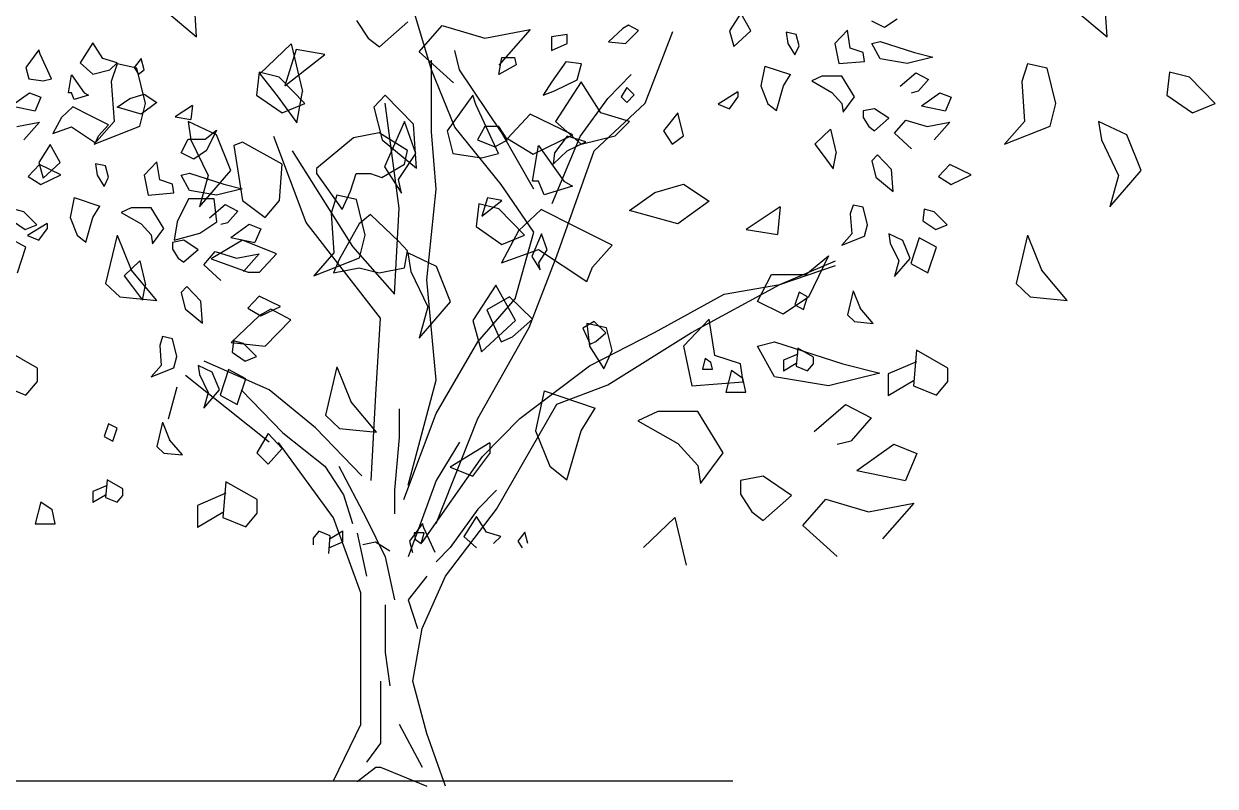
# Model space of a CAD drawing. Extents: x 325727 to 327590, y 63665 to 64664.
# Drawn here: x 326909 to 327564, y 63671 to 64090 of the extents above; entities that cross this region are included whole.
import ezdxf

# ---------------------------------------------------------------- set-up
doc = ezdxf.new("R2010")
doc.units = 0
doc.header["$MEASUREMENT"] = 0
doc.layers.get('0').update_dxf_attribs({"linetype": 'CONTINUOUS'})

msp = doc.modelspace()

# ---------------------------------------------------------------- linework, layer by layer
at = {"color": 7, "linetype": 'CONTINUOUS'}
for p, q in [((327004.25, 64082.89), (327002.69, 64107.11)), ((327504.25, 64082.89), (327502.69, 64107.11)), ((326985.5, 64098.52), (327004.25, 64082.89)), ((327133.25, 64064.78), (327123.06, 64098.89)), ((327303.09, 64095.91), (327296.84, 64086.14)), ((327308.56, 64086.14), (327303.09, 64095.91)), ((327485.5, 64098.52), (327504.25, 64082.89)), ((327092.12, 64091.86), (327098.38, 64082.09)), ((327120.25, 64091.08), (327104.62, 64077.41)), ((327126.5, 64074.67), (327139, 64089.12)), ((327139, 64089.12), (327162.44, 64082.09)), ((327241.38, 64089.27), (327238.25, 64087.5)), ((327246.84, 64086.33), (327241.38, 64089.27)), ((327382, 64087.89), (327374.97, 64091.41)), ((327389.03, 64092.58), (327382, 64087.89)), ((327098.38, 64082.09), (327104.62, 64077.41)), ((327162.44, 64082.09), (327187.44, 64086.78)), ((327187.44, 64086.78), (327170.25, 64067.25)), ((327207.78, 64084.19), (327199.19, 64082.81)), ((327199.19, 64082.81), (327199.19, 64075.39)), ((327207.78, 64079.11), (327207.78, 64084.19)), ((327238.25, 64087.5), (327230.44, 64080.08)), ((327239.81, 64079.11), (327246.84, 64086.33)), ((327250.56, 64046.41), (327265.84, 64085.77)), ((327296.84, 64086.14), (327299.19, 64077.55)), ((327299.19, 64077.55), (327308.56, 64086.14)), ((327328.09, 64085.36), (327328.88, 64079.11)), ((327333.56, 64084.19), (327328.09, 64085.36)), ((327335.12, 64077.94), (327333.56, 64084.19)), ((327361.69, 64086.53), (327354.66, 64079.11)), ((327363.25, 64076.56), (327361.69, 64086.53)), ((326917.53, 64075.77), (326910.5, 64066)), ((326918.31, 64073.23), (326917.53, 64075.77)), ((326947.22, 64079.48), (326940.19, 64068.55)), ((326952.69, 64070.89), (326947.22, 64079.48)), ((327056.19, 64078.97), (327039, 64062.56)), ((327058.94, 64075.86), (327052.69, 64055.94)), ((327056.19, 64078.97), (327062.44, 64052.8)), ((327074.56, 64073.12), (327058.94, 64075.86)), ((327199.19, 64075.39), (327207.78, 64079.11)), ((327230.44, 64080.08), (327239.81, 64079.11)), ((327328.88, 64079.11), (327332.78, 64072.86)), ((327332.78, 64072.86), (327335.12, 64077.94)), ((327354.66, 64079.11), (327357, 64068.17)), ((327370.28, 64074.22), (327363.25, 64076.56)), ((327374.97, 64079.11), (327379.66, 64080.28)), ((327379.66, 64070.7), (327374.97, 64079.11)), ((327379.66, 64080.28), (327398.41, 64074.22)), ((326924.56, 64059.75), (326918.31, 64073.23)), ((326960.5, 64068.55), (326952.69, 64070.89)), ((326973.78, 64070.89), (326969.88, 64066)), ((326975.34, 64064.64), (326973.78, 64070.89)), ((327052.69, 64055.94), (327074.56, 64073.12)), ((327145.25, 64057.48), (327126.5, 64074.67)), ((327133.25, 64030.66), (327133.25, 64070.02)), ((327148.56, 64064.78), (327146, 64075.27)), ((327170.28, 64062.11), (327171.84, 64071.48)), ((327171.84, 64071.48), (327178.88, 64071.48)), ((327178.88, 64071.48), (327179.66, 64067.39)), ((327207, 64069.14), (327199.19, 64058.02)), ((327215.59, 64067.97), (327207, 64069.14)), ((327357, 64068.17), (327371.06, 64069.34)), ((327371.06, 64069.34), (327370.28, 64074.22)), ((327394.5, 64068.17), (327379.66, 64070.7)), ((327408.56, 64071.69), (327394.5, 64068.17)), ((327398.41, 64074.22), (327408.56, 64071.69)), ((326910.5, 64066), (326912.06, 64059.75)), ((326940.19, 64068.55), (326947.22, 64062.3)), ((326947.22, 64062.3), (326956.59, 64064.64)), ((326956.59, 64064.64), (326960.5, 64068.55)), ((326960.5, 64068.05), (326957.38, 64058.28)), ((326971.44, 64065.7), (326960.5, 64068.05)), ((326969.88, 64066), (326972.22, 64062.3)), ((326976.12, 64046.17), (326971.44, 64065.7)), ((326972.22, 64062.3), (326975.34, 64064.64)), ((327038.62, 64063.36), (327037.06, 64050.86)), ((327049.56, 64060.62), (327038.62, 64063.36)), ((327039, 64062.56), (327048.38, 64050.45)), ((327146, 64033.29), (327133.25, 64064.78)), ((327171.5, 64030.66), (327148.56, 64064.78)), ((327179.66, 64067.39), (327170.28, 64062.11)), ((327213.25, 64059.19), (327215.59, 64067.97)), ((327316.38, 64066.8), (327314.03, 64055.86)), ((327316.38, 64066.8), (327330.44, 64062.11)), ((327390.59, 64055.67), (327399.19, 64063.09)), ((327399.19, 64063.09), (327406.22, 64059.38)), ((327460.5, 64068.05), (327457.38, 64058.28)), ((327471.44, 64065.7), (327460.5, 64068.05)), ((327476.12, 64046.17), (327471.44, 64065.7)), ((327538.62, 64063.36), (327537.06, 64050.86)), ((327549.56, 64060.62), (327538.62, 64063.36)), ((326912.06, 64059.75), (326919.88, 64058.58)), ((326919.88, 64058.58), (326924.56, 64059.75)), ((326933.94, 64052.14), (326935.5, 64061.91)), ((326935.5, 64061.91), (326942.53, 64052.14)), ((326957.38, 64058.28), (326958.94, 64036.41)), ((327063.62, 64046.17), (327049.56, 64060.62)), ((327199.19, 64058.02), (327194.5, 64050.78)), ((327200.75, 64053.12), (327213.25, 64059.19)), ((327215.34, 64058.2), (327201.28, 64036.33)), ((327226.28, 64041.02), (327215.34, 64058.2)), ((327230.16, 64049.03), (327242.91, 64062.16)), ((327314.03, 64055.86), (327317.94, 64046.09)), ((327322.62, 64042.39), (327326.53, 64055.86)), ((327326.53, 64055.86), (327330.44, 64062.11)), ((327347.62, 64061.14), (327342.16, 64058.59)), ((327342.16, 64058.59), (327353.09, 64052.34)), ((327358.56, 64061.14), (327347.62, 64061.14)), ((327365.59, 64049.81), (327358.56, 64061.14)), ((327406.22, 64059.38), (327400.75, 64053.12)), ((327457.38, 64058.28), (327458.94, 64036.41)), ((327563.62, 64046.17), (327549.56, 64060.62)), ((326902.31, 64044.92), (326912.47, 64052.16)), ((326912.47, 64052.16), (326918.72, 64049.61)), ((326918.72, 64049.61), (326915.59, 64042.19)), ((326935.5, 64052.14), (326933.94, 64052.14)), ((326937.06, 64048.42), (326935.5, 64052.14)), ((326944.88, 64050.77), (326937.06, 64048.42)), ((326942.53, 64052.14), (326944.88, 64050.77)), ((326967.53, 64049.02), (326975.34, 64051.36)), ((326975.34, 64051.36), (326982.38, 64046.67)), ((327037.06, 64050.86), (327051.12, 64041.09)), ((327048.38, 64050.45), (327059.31, 64035.61)), ((327059.31, 64035.61), (327062.44, 64052.8)), ((327107.75, 64050.84), (327101.5, 64044.2)), ((327123.38, 64034.83), (327107.75, 64050.84)), ((327155.97, 64050.78), (327141.91, 64031.25)), ((327157.53, 64045.7), (327155.97, 64050.78)), ((327194.5, 64050.78), (327200.75, 64053.12)), ((327240.59, 64055.08), (327237.47, 64049.81)), ((327237.47, 64049.81), (327240.59, 64046.69)), ((327244.5, 64050.98), (327240.59, 64055.08)), ((327240.59, 64046.69), (327244.5, 64050.98)), ((327301.53, 64052.55), (327290.59, 64045.91)), ((327296.84, 64043.36), (327301.53, 64049.61)), ((327301.53, 64052.55), (327301.53, 64049.61)), ((327353.09, 64052.34), (327358.56, 64046.3)), ((327359.34, 64041.41), (327365.59, 64049.81)), ((327396.84, 64052.16), (327400.75, 64053.12)), ((327402.31, 64044.92), (327412.47, 64052.16)), ((327412.47, 64052.16), (327418.72, 64049.61)), ((327418.72, 64049.61), (327415.59, 64042.19)), ((327537.06, 64050.86), (327551.12, 64041.09)), ((326902.31, 64044.92), (326915.59, 64042.19)), ((326936.28, 64044.33), (326930.03, 64038.47)), ((326945.66, 64039.64), (326936.28, 64044.33)), ((326960.5, 64044.12), (326967.53, 64049.02)), ((326973.78, 64040.42), (326960.5, 64044.12)), ((326973, 64033.67), (326976.12, 64046.17)), ((326982.38, 64046.67), (326973.78, 64040.42)), ((327001.91, 64045.11), (326992.53, 64038.86)), ((327001.91, 64045.11), (327001.12, 64037.48)), ((327051.12, 64041.09), (327063.62, 64046.17)), ((327101.5, 64044.2), (327106.19, 64026.23)), ((327115.41, 63988.68), (327107.78, 64046.41)), ((327170.03, 64018.75), (327157.53, 64045.7)), ((327214.88, 64028.04), (327230.16, 64049.03)), ((327222.5, 64020.17), (327250.56, 64046.41)), ((327290.59, 64045.91), (327296.84, 64043.36)), ((327317.94, 64046.09), (327322.62, 64042.39)), ((327358.56, 64046.3), (327359.34, 64041.41)), ((327376.53, 64043.36), (327370.28, 64042.19)), ((327384.34, 64038.09), (327376.53, 64043.36)), ((327402.31, 64044.92), (327415.59, 64042.19)), ((327473, 64033.67), (327476.12, 64046.17)), ((327551.12, 64041.09), (327563.62, 64046.17)), ((326930.03, 64038.47), (326925.34, 64029.67)), ((326955.81, 64034.56), (326945.66, 64039.64)), ((326958.94, 64036.41), (326948, 64023.91)), ((326992.53, 64038.86), (327001.12, 64037.48)), ((326999.56, 64036.41), (327001.12, 64026.25)), ((327015.19, 64028.98), (326999.56, 64036.41)), ((327118.31, 64036.41), (327107.38, 64011.41)), ((327124.56, 64018.83), (327118.31, 64036.41)), ((327187.44, 64040.3), (327174.94, 64027.02)), ((327210.88, 64028.97), (327187.44, 64040.3)), ((327201.28, 64036.33), (327215.34, 64023.83)), ((327241.91, 64036.33), (327226.28, 64041.02)), ((327234.09, 64028.52), (327241.91, 64036.33)), ((327268.47, 64041.02), (327260.66, 64031.25)), ((327271.59, 64028.52), (327268.47, 64041.02)), ((327370.28, 64042.19), (327370.28, 64038.48)), ((327370.28, 64038.48), (327373.41, 64033.59)), ((327384.34, 64038.09), (327376.53, 64031.25)), ((327387.47, 64029.89), (327393.72, 64037.11)), ((327393.72, 64037.11), (327405.44, 64033.59)), ((327458.94, 64036.41), (327448, 64023.91)), ((327499.56, 64036.41), (327501.12, 64026.25)), ((327515.19, 64028.98), (327499.56, 64036.41)), ((326905.44, 64033.59), (326917.94, 64035.94)), ((326917.94, 64035.94), (326909.34, 64026.17)), ((326925.34, 64029.67), (326935.5, 64033.39)), ((326935.5, 64033.39), (326948.78, 64024.59)), ((326948, 64023.91), (326973, 64033.67)), ((326950.34, 64028.5), (326955.81, 64034.56)), ((327008.94, 64026.55), (327015.19, 64031.62)), ((327015.19, 64031.62), (327009.72, 64020.3)), ((327104.41, 64030.08), (327090.34, 64027.34)), ((327120.03, 64020.31), (327104.41, 64030.08)), ((327124.94, 64010.61), (327123.38, 64034.83)), ((327135.81, 63999.18), (327133.25, 64030.66)), ((327141.91, 64031.25), (327145.03, 64018.75)), ((327171.5, 64001.8), (327146, 64033.29)), ((327162.47, 64033.59), (327158.56, 64026.17)), ((327170.28, 64033.59), (327162.47, 64033.59)), ((327174.97, 64026.17), (327170.28, 64033.59)), ((327189.38, 63999.18), (327171.5, 64030.66)), ((327260.66, 64031.25), (327265.34, 64023.83)), ((327352.31, 64032.03), (327343.72, 64023.83)), ((327352.31, 64032.03), (327355.44, 64018.95)), ((327373.41, 64033.59), (327376.53, 64031.25)), ((327396.84, 64021.3), (327387.47, 64029.89)), ((327405.44, 64033.59), (327417.94, 64035.94)), ((327417.94, 64035.94), (327409.34, 64026.17)), ((327448, 64023.91), (327473, 64033.67)), ((326923.78, 64023.62), (326917.53, 64013.86)), ((326929.25, 64013.86), (326923.78, 64023.62)), ((326948.78, 64024.59), (326950.34, 64028.5)), ((326995.66, 64019.12), (326999.56, 64026.55)), ((326999.56, 64026.55), (327008.94, 64026.55)), ((327001.12, 64026.25), (327010.5, 64006.72)), ((327001.12, 64026.25), (327010.5, 64006.72)), ((327023, 64009.45), (327015.19, 64028.98)), ((327029.41, 64025), (327024.72, 64023.05)), ((327024.72, 64023.05), (327029.41, 63992.97)), ((327051.28, 64012.89), (327029.41, 64025)), ((327064.41, 63980.8), (327046.56, 64028.04)), ((327090.34, 64027.34), (327070.03, 64010.55)), ((327106.19, 64026.23), (327124.94, 64010.61)), ((327158.56, 64026.17), (327167.94, 64022.47)), ((327167.94, 64022.47), (327174.97, 64026.17)), ((327174.94, 64027.02), (327189, 64018.42)), ((327188.78, 64003.52), (327191.91, 64023.05)), ((327189, 64018.42), (327210.88, 64028.97)), ((327191.91, 64023.05), (327205.97, 64003.52)), ((327199.56, 63991.3), (327214.88, 64028.04)), ((327207.78, 64028.33), (327200.75, 64019.14)), ((327217.94, 64025.2), (327207.78, 64028.33)), ((327207.78, 64020.12), (327217.94, 64025.2)), ((327215.34, 64023.83), (327234.09, 64028.52)), ((327265.34, 64023.83), (327271.59, 64028.52)), ((327343.72, 64023.83), (327348.41, 64017.78)), ((327501.12, 64026.25), (327510.5, 64006.72)), ((327501.12, 64026.25), (327510.5, 64006.72)), ((327523, 64009.45), (327515.19, 64028.98)), ((327002.69, 64015.61), (326995.66, 64019.12)), ((327009.72, 64020.3), (327002.69, 64015.61)), ((327056.78, 64020.17), (327089.91, 63967.69)), ((327115.19, 64004.38), (327124.56, 64018.83)), ((327118.47, 64012.89), (327120.03, 64020.31)), ((327145.03, 64018.75), (327160.66, 64016.41)), ((327160.66, 64016.41), (327170.03, 64018.75)), ((327199.97, 64012.89), (327207.78, 64020.12)), ((327200.75, 64019.14), (327199.97, 64012.89)), ((327202.12, 63962.44), (327222.5, 64020.17)), ((327348.41, 64017.78), (327353.88, 64010.36)), ((327353.88, 64010.36), (327355.44, 64018.95)), ((327378.09, 64017.97), (327374.97, 64014.66)), ((327385.91, 64009.97), (327378.09, 64017.97)), ((326917.94, 64012.7), (326911.69, 64006.06)), ((326917.53, 64013.86), (326919.88, 64005.27)), ((326929.66, 64007.03), (326917.94, 64012.7)), ((326919.88, 64005.27), (326929.25, 64013.86)), ((326954.25, 64011.91), (326948.78, 64013.08)), ((326948.78, 64013.08), (326949.56, 64006.83)), ((326955.81, 64005.66), (326954.25, 64011.91)), ((326982.38, 64014.25), (326975.34, 64006.83)), ((326983.94, 64004.28), (326982.38, 64014.25)), ((327049.72, 63992.97), (327051.28, 64012.89)), ((327070.03, 64010.55), (327070.03, 64007.81)), ((327105.97, 64005.47), (327118.47, 64012.89)), ((327107.38, 64011.41), (327116.75, 63996.95)), ((327374.97, 64014.66), (327377.31, 64005.67)), ((327386.69, 63997.86), (327385.91, 64009.97)), ((327417.94, 64012.7), (327411.69, 64006.06)), ((327429.66, 64007.03), (327417.94, 64012.7)), ((326911.69, 64006.06), (326918.72, 64001.77)), ((326918.72, 64001.77), (326929.66, 64007.03)), ((326949.56, 64006.83), (326953.47, 64000.58)), ((326953.47, 64000.58), (326955.81, 64005.66)), ((326975.34, 64006.83), (326977.69, 63995.89)), ((326990.97, 64001.94), (326983.94, 64004.28)), ((326995.66, 64006.83), (327000.34, 64008)), ((327000.34, 63998.42), (326995.66, 64006.83)), ((327000.34, 64008), (327019.09, 64001.94)), ((327005.81, 63989.53), (327023, 64009.45)), ((327010.5, 64006.72), (327005.81, 63989.53)), ((327070.03, 64007.81), (327084.09, 63987.89)), ((327088.78, 63998.05), (327091.91, 64007.81)), ((327091.91, 64007.81), (327099.72, 64007.81)), ((327099.72, 64007.81), (327105.97, 64005.47)), ((327116.75, 63996.95), (327115.19, 64004.38)), ((327191.91, 64003.52), (327188.78, 64003.52)), ((327195.03, 63996.09), (327191.91, 64003.52)), ((327205.97, 64003.52), (327210.66, 64000.78)), ((327377.31, 64005.67), (327386.69, 63997.86)), ((327411.69, 64006.06), (327418.72, 64001.77)), ((327418.72, 64001.77), (327429.66, 64007.03)), ((327505.81, 63989.53), (327523, 64009.45)), ((327510.5, 64006.72), (327505.81, 63989.53)), ((326977.69, 63995.89), (326991.75, 63997.06)), ((326991.75, 63997.06), (326990.97, 64001.94)), ((327015.19, 63995.89), (327000.34, 63998.42)), ((327029.25, 63999.41), (327015.19, 63995.89)), ((327019.09, 64001.94), (327029.25, 63999.41)), ((327084.09, 63987.89), (327088.78, 63998.05)), ((327130.72, 63949.32), (327135.81, 63999.18)), ((327189.38, 63975.56), (327171.5, 64001.8)), ((327210.66, 64000.78), (327195.03, 63996.09)), ((327241.91, 63987.5), (327255.97, 63997.27)), ((327255.97, 63997.27), (327271.59, 64001.95)), ((327271.59, 64001.95), (327285.66, 63992.58)), ((326937.06, 63994.52), (326934.72, 63983.58)), ((326937.06, 63994.52), (326951.12, 63989.83)), ((326999.72, 63993.75), (326993.47, 63981.25)), ((327013.78, 63993.75), (326999.72, 63993.75)), ((327011.28, 63983.39), (327019.88, 63990.81)), ((327015.34, 63981.25), (327013.78, 63993.75)), ((327019.88, 63990.81), (327026.91, 63987.09)), ((327029.41, 63992.97), (327041.91, 63983.59)), ((327041.91, 63983.59), (327049.72, 63992.97)), ((327081.19, 63995.77), (327078.06, 63986)), ((327092.12, 63993.42), (327081.19, 63995.77)), ((327096.81, 63973.89), (327092.12, 63993.42)), ((327159.31, 63991.08), (327157.75, 63978.58)), ((327170.25, 63988.34), (327159.31, 63991.08)), ((327164.03, 63994.34), (327160.91, 63984.38)), ((327160.91, 63984.38), (327171.84, 63992.97)), ((327171.84, 63992.97), (327164.03, 63994.34)), ((327285.66, 63992.58), (327268.47, 63980.08)), ((327364.81, 63990.44), (327363.25, 63985.55)), ((327370.28, 63989.27), (327364.81, 63990.44)), ((326909.34, 63986.72), (326903.88, 63988.09)), ((326916.38, 63979.5), (326909.34, 63986.72)), ((326947.22, 63983.58), (326951.12, 63989.83)), ((326968.31, 63988.86), (326962.84, 63986.31)), ((326962.84, 63986.31), (326973.78, 63980.06)), ((326979.25, 63988.86), (326968.31, 63988.86)), ((326986.28, 63977.53), (326979.25, 63988.86)), ((327026.91, 63987.09), (327021.44, 63980.84)), ((327078.06, 63986), (327079.62, 63964.12)), ((327099.72, 63985.16), (327093.47, 63980.08)), ((327115.34, 63970.31), (327099.72, 63985.16)), ((327112.88, 63941.45), (327115.41, 63988.68)), ((327184.31, 63973.89), (327170.25, 63988.34)), ((327193.47, 63987.89), (327180.97, 63976.17)), ((327212.22, 63978.52), (327193.47, 63987.89)), ((327268.47, 63980.08), (327241.91, 63987.5)), ((327324.72, 63989.45), (327305.97, 63976.95)), ((327324.72, 63989.45), (327323.16, 63974.22)), ((327363.25, 63985.55), (327364.03, 63974.61)), ((327372.62, 63979.5), (327370.28, 63989.27)), ((327403.88, 63988.09), (327403.09, 63981.84)), ((327409.34, 63986.72), (327403.88, 63988.09)), ((327416.38, 63979.5), (327409.34, 63986.72)), ((326903.09, 63981.84), (326910.12, 63976.95)), ((326910.12, 63976.95), (326916.38, 63979.5)), ((326922.22, 63980.27), (326911.28, 63973.62)), ((326917.53, 63971.08), (326922.22, 63977.33)), ((326922.22, 63980.27), (326922.22, 63977.33)), ((326934.72, 63983.58), (326938.62, 63973.81)), ((326943.31, 63970.11), (326947.22, 63983.58)), ((326973.78, 63980.06), (326979.25, 63974.02)), ((326980.03, 63969.12), (326986.28, 63977.53)), ((326993.47, 63981.25), (326991.91, 63971.09)), ((327005.97, 63975), (327015.34, 63981.25)), ((327017.53, 63979.88), (327021.44, 63980.84)), ((327023, 63972.64), (327033.16, 63979.88)), ((327033.16, 63979.88), (327039.41, 63977.33)), ((327039.41, 63977.33), (327036.28, 63969.91)), ((327105.22, 63928.33), (327064.41, 63980.8)), ((327093.47, 63980.08), (327082.53, 63960.55)), ((327157.75, 63978.58), (327171.81, 63968.81)), ((327232.53, 63968.36), (327212.22, 63978.52)), ((327371.06, 63973.25), (327372.62, 63979.5)), ((327403.09, 63981.84), (327410.12, 63976.95)), ((327410.12, 63976.95), (327416.38, 63979.5)), ((326910.5, 63967.27), (326901.12, 63972.34)), ((326911.28, 63973.62), (326917.53, 63971.08)), ((326938.62, 63973.81), (326943.31, 63970.11)), ((326960.5, 63973.91), (326954.25, 63947.34)), ((326960.5, 63973.91), (326968.31, 63954.77)), ((326979.25, 63974.02), (326980.03, 63969.12)), ((326997.22, 63971.08), (326990.97, 63969.91)), ((326991.91, 63971.09), (327005.97, 63975)), ((327005.03, 63965.81), (326997.22, 63971.08)), ((327029.41, 63971.09), (327012.22, 63960.94)), ((327023, 63972.64), (327036.28, 63969.91)), ((327048.16, 63963.67), (327029.41, 63971.09)), ((327093.69, 63961.39), (327096.81, 63973.89)), ((327180.97, 63976.17), (327171.59, 63958.59)), ((327171.81, 63968.81), (327184.31, 63973.89)), ((327179.16, 63938.82), (327189.38, 63975.56)), ((327193.72, 63974.61), (327188.25, 63962.11)), ((327196.84, 63965.83), (327193.72, 63974.61)), ((327305.97, 63976.95), (327323.16, 63974.22)), ((327364.03, 63974.61), (327358.56, 63968.36)), ((327358.56, 63968.36), (327371.06, 63973.25)), ((327384.34, 63974.61), (327385.12, 63969.53)), ((327392.16, 63970.91), (327384.34, 63974.61)), ((327396.06, 63961.14), (327392.16, 63970.91)), ((327401.12, 63972.34), (327396.44, 63958.28)), ((327410.5, 63967.27), (327401.12, 63972.34)), ((327460.5, 63973.91), (327454.25, 63947.34)), ((327460.5, 63973.91), (327468.31, 63954.77)), ((326905.81, 63953.2), (326910.5, 63967.27)), ((326990.97, 63969.91), (326990.97, 63966.2)), ((326990.97, 63966.2), (326994.09, 63961.31)), ((327005.03, 63965.81), (326997.22, 63958.97)), ((327008.16, 63957.61), (327014.41, 63964.83)), ((327014.41, 63964.83), (327026.12, 63961.31)), ((327079.62, 63964.12), (327068.69, 63951.62)), ((327089.91, 63967.69), (327112.88, 63941.45)), ((327120.03, 63965.23), (327115.34, 63970.31)), ((327118.47, 63955.86), (327120.03, 63965.23)), ((327120.25, 63964.12), (327121.81, 63953.97)), ((327135.88, 63956.7), (327120.25, 63964.12)), ((327171.59, 63958.59), (327191.91, 63966.02)), ((327191.91, 63966.02), (327218.47, 63948.44)), ((327192.16, 63958.59), (327196.84, 63965.83)), ((327221.59, 63956.25), (327232.53, 63968.36)), ((327385.12, 63969.53), (327389.81, 63959.77)), ((327385.12, 63969.53), (327389.81, 63959.77)), ((327405.81, 63953.2), (327410.5, 63967.27)), ((326973, 63959.75), (326964.41, 63951.55)), ((326973, 63959.75), (326976.12, 63946.67)), ((326994.09, 63961.31), (326997.22, 63958.97)), ((327017.53, 63949.02), (327008.16, 63957.61)), ((327012.22, 63960.94), (327032.53, 63953.52)), ((327026.12, 63961.31), (327038.62, 63963.66)), ((327038.62, 63963.66), (327030.03, 63953.89)), ((327038.78, 63953.52), (327048.16, 63963.67)), ((327068.69, 63951.62), (327093.69, 63961.39)), ((327082.53, 63960.55), (327079.41, 63953.12)), ((327186.81, 63923.08), (327202.12, 63962.44)), ((327188.25, 63962.11), (327192.94, 63954.89)), ((327192.94, 63954.89), (327192.16, 63958.59)), ((327324.5, 63946.7), (327355.09, 63959.81)), ((327338.78, 63952.34), (327351.28, 63962.5)), ((327351.28, 63962.5), (327340.34, 63939.84)), ((327387.47, 63951.17), (327396.06, 63961.14)), ((327389.81, 63959.77), (327387.47, 63951.17)), ((327396.44, 63958.28), (327405.81, 63953.2)), ((326964.41, 63951.55), (326969.09, 63945.5)), ((326982.38, 63937.97), (326968.31, 63954.77)), ((327032.53, 63953.52), (327038.78, 63953.52)), ((327079.41, 63953.12), (327093.47, 63955.86)), ((327093.47, 63955.86), (327104.41, 63953.12)), ((327104.41, 63953.12), (327118.47, 63955.86)), ((327121.81, 63953.97), (327131.19, 63934.44)), ((327121.81, 63953.97), (327131.19, 63934.44)), ((327143.69, 63937.17), (327135.88, 63956.7)), ((327218.47, 63948.44), (327221.59, 63956.25)), ((327312.22, 63937.5), (327320.03, 63952.34)), ((327320.03, 63952.34), (327338.78, 63952.34)), ((327324.5, 63946.7), (327355.09, 63957.2)), ((327482.38, 63937.97), (327468.31, 63954.77)), ((326954.25, 63947.34), (326962.06, 63939.92)), ((326969.09, 63945.5), (326974.56, 63938.08)), ((326974.56, 63938.08), (326976.12, 63946.67)), ((326998.78, 63945.69), (326995.66, 63942.38)), ((327006.59, 63937.69), (326998.78, 63945.69)), ((327135.81, 63894.21), (327130.72, 63949.32)), ((327168.47, 63946.48), (327155.97, 63926.95)), ((327179.41, 63926.95), (327168.47, 63946.48)), ((327276.06, 63920.45), (327324.5, 63946.7)), ((327293.91, 63941.45), (327324.5, 63946.7)), ((327454.25, 63947.34), (327462.06, 63939.92)), ((326962.06, 63939.92), (326982.38, 63937.97)), ((326995.66, 63942.38), (326998, 63933.39)), ((327038.62, 63940.42), (327032.38, 63933.78)), ((327050.34, 63934.75), (327038.62, 63940.42)), ((327158.75, 63915.2), (327179.16, 63938.82)), ((327176.12, 63939.92), (327163.62, 63932.89)), ((327188.62, 63927.81), (327176.12, 63939.92)), ((327255.66, 63920.45), (327293.91, 63941.45)), ((327340.34, 63939.84), (327326.28, 63930.47)), ((327335.12, 63942.58), (327332.78, 63935.55)), ((327339.81, 63940.05), (327335.12, 63942.58)), ((327337.47, 63933.02), (327339.81, 63940.05)), ((327364.81, 63943.36), (327361.69, 63930.08)), ((327364.81, 63943.36), (327368.72, 63933.8)), ((327462.06, 63939.92), (327482.38, 63937.97)), ((326998, 63933.39), (327007.38, 63925.58)), ((327007.38, 63925.58), (327006.59, 63937.69)), ((327032.38, 63933.78), (327039.41, 63929.48)), ((327045.03, 63933.2), (327038.78, 63929.69)), ((327039.41, 63929.48), (327050.34, 63934.75)), ((327055.97, 63927.34), (327045.03, 63933.2)), ((327126.5, 63917.25), (327143.69, 63937.17)), ((327131.19, 63934.44), (327126.5, 63917.25)), ((327163.62, 63932.89), (327171.44, 63915.31)), ((327326.28, 63930.47), (327312.22, 63937.5)), ((327332.78, 63935.55), (327337.47, 63933.02)), ((327375.75, 63925.39), (327368.72, 63933.8)), ((327038.78, 63929.69), (327023.16, 63914.84)), ((327041.91, 63912.89), (327055.97, 63927.34)), ((327102.66, 63886.34), (327105.22, 63928.33)), ((327155.97, 63926.95), (327160.66, 63909.77)), ((327160.66, 63909.77), (327179.41, 63926.95)), ((327177.69, 63918.05), (327188.62, 63927.81)), ((327222.62, 63926.38), (327216.38, 63922.86)), ((327229.41, 63923.05), (327218.47, 63925.39)), ((327218.47, 63925.39), (327220.03, 63912.89)), ((327228.88, 63920.31), (327222.62, 63926.38)), ((327285.66, 63927.73), (327271.59, 63912.89)), ((327288.78, 63907.81), (327285.66, 63927.73)), ((327361.69, 63930.08), (327365.59, 63926.38)), ((327365.59, 63926.38), (327375.75, 63925.39)), ((327158.75, 63873.22), (327186.81, 63923.08)), ((327216.38, 63922.86), (327220.28, 63914.06)), ((327219.97, 63902.09), (327255.66, 63920.45)), ((327223.41, 63915.44), (327228.88, 63920.31)), ((327232.53, 63910.55), (327229.41, 63923.05)), ((327230.16, 63891.59), (327276.06, 63920.45)), ((326985.5, 63918.16), (326983.94, 63913.27)), ((326983.94, 63913.27), (326984.72, 63902.33)), ((326990.97, 63916.98), (326985.5, 63918.16)), ((326993.31, 63907.22), (326990.97, 63916.98)), ((327023.16, 63914.84), (327041.91, 63912.89)), ((327024.56, 63915.81), (327023.78, 63909.56)), ((327030.03, 63914.44), (327024.56, 63915.81)), ((327037.06, 63907.22), (327030.03, 63914.44)), ((327135.81, 63875.84), (327158.75, 63915.2)), ((327171.44, 63915.31), (327177.69, 63918.05)), ((327220.03, 63912.89), (327227.84, 63900.39)), ((327220.28, 63914.06), (327223.41, 63915.44)), ((327271.59, 63912.89), (327276.28, 63891.02)), ((327312.22, 63912.89), (327321.59, 63915.23)), ((327321.59, 63896.09), (327312.22, 63912.89)), ((327321.59, 63915.23), (327359.09, 63903.12)), ((327334.34, 63911.72), (327333.56, 63901.95)), ((327342.94, 63906.84), (327334.34, 63911.72)), ((326916.75, 63900.86), (326899.56, 63910.62)), ((326991.75, 63900.97), (326993.31, 63907.22)), ((327023.78, 63909.56), (327030.81, 63904.67)), ((327030.81, 63904.67), (327037.06, 63907.22)), ((327227.84, 63900.39), (327232.53, 63910.55)), ((327283.56, 63906.25), (327282, 63900.2)), ((327283.56, 63906.25), (327286.69, 63904.11)), ((327302.84, 63903.12), (327288.78, 63907.81)), ((327334.34, 63908.59), (327326.53, 63905.28)), ((327326.53, 63905.28), (327326.53, 63899.22)), ((327342.94, 63903.12), (327342.94, 63906.84)), ((327399.56, 63910.62), (327398, 63891.09)), ((327416.75, 63900.86), (327399.56, 63910.62)), ((326916.75, 63893.44), (326916.75, 63900.86)), ((326984.72, 63902.33), (326979.25, 63896.08)), ((326979.25, 63896.08), (326991.75, 63900.97)), ((327005.03, 63902.33), (327005.81, 63897.25)), ((327012.84, 63898.62), (327005.03, 63902.33)), ((327044.03, 63888.97), (327008.31, 63904.71)), ((327021.81, 63900.06), (327017.12, 63886)), ((327031.19, 63894.98), (327021.81, 63900.06)), ((327081.19, 63901.62), (327074.94, 63875.06)), ((327081.19, 63901.62), (327089, 63882.48)), ((327181.72, 63873.22), (327219.97, 63902.09)), ((327282, 63900.2), (327287.47, 63900.2)), ((327287.47, 63900.2), (327286.69, 63904.11)), ((327298, 63899.69), (327294.88, 63887.58)), ((327298, 63899.69), (327304.25, 63895.39)), ((327304.41, 63893.36), (327302.84, 63903.12)), ((327333.56, 63903.33), (327326.53, 63899.22)), ((327333.56, 63901.95), (327339.81, 63899.42)), ((327339.81, 63899.42), (327342.94, 63903.12)), ((327359.09, 63903.12), (327379.41, 63898.05)), ((327399.56, 63904.38), (327383.94, 63897.73)), ((327416.75, 63893.44), (327416.75, 63900.86)), ((326910.5, 63886.02), (326916.75, 63893.44)), ((327044.03, 63860.1), (326998.12, 63896.84)), ((327005.81, 63897.25), (327010.5, 63887.48)), ((327005.81, 63897.25), (327010.5, 63887.48)), ((327016.75, 63888.86), (327012.84, 63898.62)), ((327026.5, 63880.92), (327031.19, 63894.98)), ((327120.5, 63836.48), (327135.81, 63894.21)), ((327276.28, 63891.02), (327304.41, 63893.36)), ((327305.81, 63887.58), (327304.25, 63895.39)), ((327351.28, 63891.02), (327321.59, 63896.09)), ((327379.41, 63898.05), (327351.28, 63891.02)), ((327383.94, 63897.73), (327383.94, 63885.62)), ((327398, 63893.83), (327383.94, 63885.62)), ((327410.5, 63886.02), (327416.75, 63893.44)), ((326898, 63891.09), (326910.5, 63886.02)), ((326988.78, 63873.05), (326993.47, 63890.62)), ((327008.16, 63878.89), (327016.75, 63888.86)), ((327010.5, 63887.48), (327008.16, 63878.89)), ((327017.12, 63886), (327026.5, 63880.92)), ((327028.72, 63888.97), (327051.66, 63865.35)), ((327069.53, 63867.97), (327044.03, 63888.97)), ((327100.12, 63839.11), (327102.66, 63886.34)), ((327195.03, 63888.28), (327190.34, 63866.41)), ((327195.03, 63888.28), (327223.16, 63878.91)), ((327202.12, 63881.09), (327230.16, 63891.59)), ((327294.88, 63887.58), (327305.81, 63887.58)), ((327398, 63891.09), (327410.5, 63886.02)), ((327103.06, 63865.69), (327089, 63882.48)), ((327168.97, 63823.36), (327202.12, 63881.09)), ((327343.47, 63866.02), (327360.66, 63880.86)), ((327360.66, 63880.86), (327374.72, 63873.44)), ((327074.94, 63875.06), (327082.75, 63867.64)), ((327115.41, 63878.47), (327115.41, 63862.73)), ((327117.97, 63828.61), (327135.81, 63875.84)), ((327135.81, 63815.49), (327158.75, 63873.22)), ((327161.31, 63852.23), (327181.72, 63873.22)), ((327215.34, 63866.41), (327223.16, 63878.91)), ((327257.53, 63876.95), (327246.59, 63871.88)), ((327279.41, 63876.95), (327257.53, 63876.95)), ((327293.47, 63854.3), (327279.41, 63876.95)), ((327374.72, 63873.44), (327363.78, 63860.94)), ((326955.81, 63870.3), (326953.47, 63863.27)), ((326960.5, 63867.77), (326955.81, 63870.3)), ((326958.16, 63860.73), (326960.5, 63867.77)), ((326985.5, 63871.08), (326982.38, 63857.8)), ((326985.5, 63871.08), (326989.41, 63861.52)), ((327095.03, 63841.73), (327069.53, 63867.97)), ((327082.75, 63867.64), (327103.06, 63865.69)), ((327190.34, 63866.41), (327198.16, 63846.88)), ((327207.53, 63839.45), (327215.34, 63866.41)), ((327246.59, 63871.88), (327268.47, 63859.38)), ((326953.47, 63863.27), (326958.16, 63860.73)), ((326996.44, 63853.11), (326989.41, 63861.52)), ((327043.47, 63864.84), (327037.22, 63854.3)), ((327051.28, 63856.64), (327043.47, 63864.84)), ((327079.38, 63818.66), (327049.28, 63859.95)), ((327051.66, 63865.35), (327074.62, 63846.98)), ((327115.41, 63862.73), (327112.88, 63833.86)), ((327148.56, 63860.1), (327135.81, 63839.11)), ((327165.34, 63859.77), (327143.47, 63846.48)), ((327165.34, 63859.77), (327165.34, 63853.91)), ((327268.47, 63859.38), (327279.41, 63847.27)), ((327355.97, 63858.98), (327363.78, 63860.94)), ((326982.38, 63857.8), (326986.28, 63854.09)), ((326986.28, 63854.09), (326996.44, 63853.11)), ((327037.22, 63854.3), (327043.47, 63848.05)), ((327043.47, 63848.05), (327051.28, 63856.64)), ((327155.97, 63841.41), (327165.34, 63853.91)), ((327280.97, 63837.5), (327293.47, 63854.3)), ((327366.91, 63844.53), (327387.22, 63858.98)), ((327387.22, 63858.98), (327399.72, 63853.91)), ((327399.72, 63853.91), (327393.47, 63839.06)), ((327074.62, 63846.98), (327084.81, 63831.23)), ((327082.28, 63846.98), (327097.56, 63818.12)), ((327128.16, 63804.99), (327161.31, 63852.23)), ((327143.47, 63846.48), (327155.97, 63841.41)), ((327198.16, 63846.88), (327207.53, 63839.45)), ((327279.41, 63847.27), (327280.97, 63837.5)), ((327315.34, 63841.41), (327302.84, 63839.06)), ((327330.97, 63830.86), (327315.34, 63841.41)), ((327366.91, 63844.53), (327393.47, 63839.06)), ((326955.03, 63836.31), (326947.22, 63833)), ((326955.03, 63839.44), (326954.25, 63829.67)), ((326963.62, 63834.56), (326955.03, 63839.44)), ((326963.62, 63830.84), (326963.62, 63834.56)), ((327020.25, 63838.34), (327018.69, 63818.81)), ((327037.44, 63828.58), (327020.25, 63838.34)), ((327112.88, 63833.86), (327112.88, 63820.74)), ((327135.81, 63839.11), (327128.16, 63818.12)), ((327168.97, 63833.86), (327158.75, 63823.36)), ((327302.84, 63839.06), (327302.84, 63831.64)), ((326918.69, 63827.41), (326915.56, 63815.3)), ((326918.69, 63827.41), (326924.94, 63823.11)), ((326947.22, 63833), (326947.22, 63826.94)), ((326954.25, 63831.05), (326947.22, 63826.94)), ((326954.25, 63829.67), (326960.5, 63827.14)), ((326960.5, 63827.14), (326963.62, 63830.84)), ((327020.25, 63832.09), (327004.62, 63825.45)), ((327037.44, 63821.16), (327037.44, 63828.58)), ((327084.81, 63831.23), (327089.91, 63815.49)), ((327302.84, 63831.64), (327309.09, 63821.88)), ((327330.97, 63830.86), (327315.34, 63817.19)), ((327337.22, 63814.45), (327349.72, 63828.91)), ((327349.72, 63828.91), (327373.16, 63821.88)), ((326926.5, 63815.3), (326924.94, 63823.11)), ((327004.62, 63825.45), (327004.62, 63813.34)), ((327018.69, 63821.55), (327004.62, 63813.34)), ((327031.19, 63813.73), (327037.44, 63821.16)), ((327140.91, 63786.62), (327168.97, 63823.36)), ((327158.75, 63823.36), (327143.47, 63802.37)), ((327309.09, 63821.88), (327315.34, 63817.19)), ((327373.16, 63821.88), (327398.16, 63826.56)), ((327398.16, 63826.56), (327380.97, 63807.03)), ((326915.56, 63815.3), (326926.5, 63815.3)), ((327018.69, 63818.81), (327031.19, 63813.73)), ((327094.41, 63777.38), (327079.38, 63818.66)), ((327097.56, 63818.12), (327107.78, 63797.12)), ((327128.16, 63818.12), (327120.5, 63797.12)), ((327128.25, 63815.55), (327121.22, 63805.78)), ((327129.03, 63813.02), (327128.25, 63815.55)), ((327157.94, 63819.27), (327150.91, 63808.33)), ((327163.41, 63810.67), (327157.94, 63819.27)), ((327266.91, 63818.75), (327249.72, 63802.34)), ((327266.91, 63818.75), (327273.16, 63792.58)), ((327355.97, 63797.27), (327337.22, 63814.45)), ((327071.34, 63811.2), (327068.22, 63807.5)), ((327068.22, 63807.5), (327068.22, 63803.78)), ((327077.59, 63808.67), (327071.34, 63811.2)), ((327076.81, 63798.91), (327077.59, 63808.67)), ((327077.59, 63807.3), (327084.62, 63811.41)), ((327084.62, 63805.34), (327084.62, 63811.41)), ((327092.47, 63810.24), (327097.56, 63786.62)), ((327123.69, 63810.42), (327124.47, 63806.52)), ((327129.16, 63810.42), (327123.69, 63810.42)), ((327127.59, 63804.38), (327129.16, 63810.42)), ((327135.28, 63799.53), (327129.03, 63813.02)), ((327150.91, 63808.33), (327157.94, 63802.08)), ((327171.22, 63808.33), (327163.41, 63810.67)), ((327167.31, 63804.42), (327171.22, 63808.33)), ((327184.5, 63810.67), (327180.59, 63805.78)), ((327186.06, 63804.42), (327184.5, 63810.67)), ((327076.81, 63802.03), (327084.62, 63805.34)), ((327102.47, 63805.2), (327095.44, 63803.83)), ((327110.28, 63800.31), (327102.47, 63805.2)), ((327121.22, 63805.78), (327122.78, 63799.53)), ((327127.59, 63804.38), (327124.47, 63806.52)), ((327143.47, 63802.37), (327135.81, 63794.5)), ((327180.59, 63805.78), (327182.94, 63802.08)), ((327107.78, 63797.12), (327112.88, 63773.51)), ((327130.72, 63786.62), (327120.5, 63773.51)), ((327128.16, 63757.76), (327140.91, 63786.62)), ((327094.41, 63736.09), (327094.41, 63777.38)), ((327107.78, 63770.88), (327107.78, 63744.64)), ((327120.5, 63773.51), (327125.62, 63757.76)), ((327123.06, 63728.9), (327128.16, 63757.76)), ((327107.78, 63744.64), (327110.31, 63726.27)), ((327094.41, 63705.12), (327094.41, 63736.09)), ((327105.22, 63728.9), (327105.22, 63710.52)), ((327130.72, 63700.03), (327123.06, 63728.9)), ((327105.22, 63710.52), (327105.22, 63694.78)), ((327079.38, 63674.16), (327094.41, 63705.12)), ((327115.41, 63705.28), (327128.16, 63681.66)), ((327140.91, 63671.16), (327130.72, 63700.03)), ((327105.22, 63694.78), (327097.56, 63684.29)), ((327092.47, 63673.79), (327102.66, 63681.66)), ((327102.66, 63681.66), (327105.22, 63681.66)), ((327105.22, 63681.66), (327130.72, 63671.16)), ((326898.81, 63674.16), (327298.81, 63674.16))]:
    msp.add_line(p, q, dxfattribs=at)

doc.saveas('drawing.dxf')
